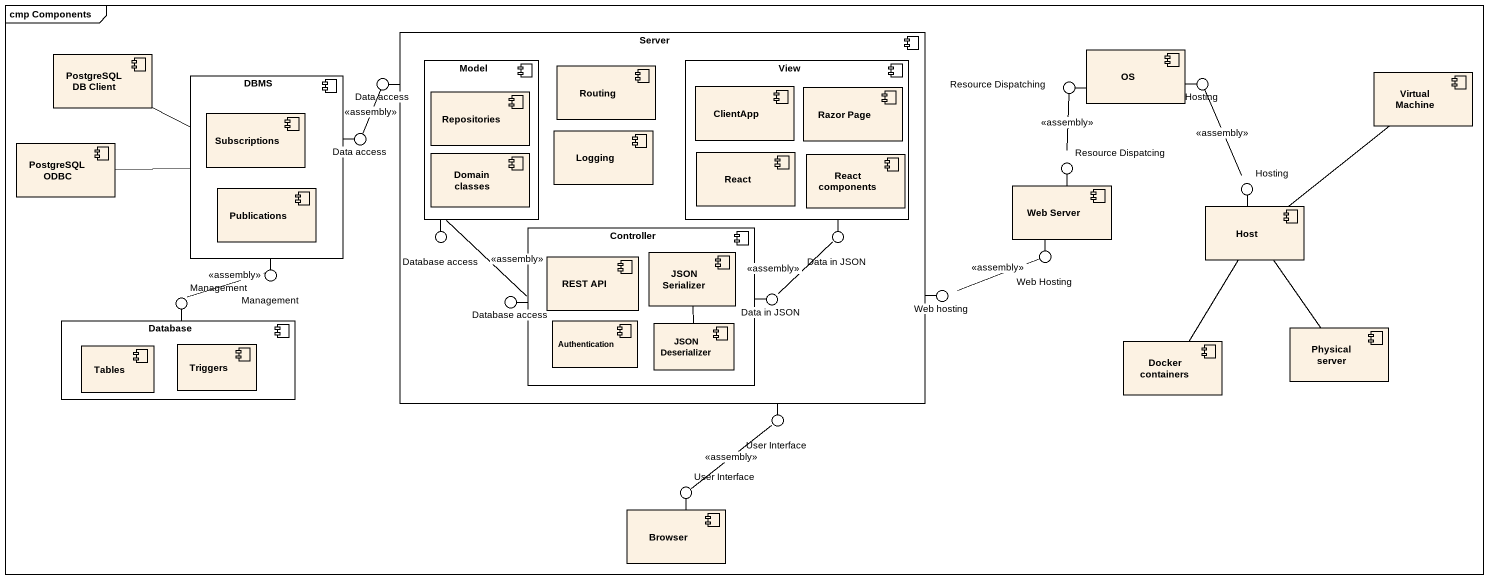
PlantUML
@startuml
mainframe cmp Components
component "PostgreSQL DB Client" as PostgreSQL_DB_Client
component Server {
  component Model {
    component Repositories
    component "Domain classes" as Domain_classes
  }
  component Routing
  component View {
    component ClientApp
    component "Razor Page" as Razor_Page
    component React
    component "React components" as React_components
  }
  component Logging
  component Controller {
    component "REST API" as REST_API
    component "JSON Serializer" as JSON_Serializer
    component Authentication
    component "JSON Deserializer" as JSON_Deserializer
  }
}
component OS
component DBMS {
  component Subscriptions
  component Publications
}
() "Data access" as Data_access
() "Resource Dispatching" as Resource_Dispatching
() Hosting
component "Virtual Machine" as Virtual_Machine
component "PostgreSQL ODBC" as PostgreSQL_ODBC
() "Data access" as Data_access_2
() "Resource Dispatcing" as Resource_Dispatcing
component "Web Server" as Web_Server
() "Hosting" as Hosting_2
() "Database access" as Database_access
() "Data in JSON" as Data_in_JSON
component Host
() Management
() "Web Hosting" as Web_Hosting
() "Management" as Management_2
() "Database access" as Database_access_2
() "Data in JSON" as Data_in_JSON_2
() "Web hosting" as Web_hosting
component "Database" as Database_ {
  component Tables
  component Triggers
}
component "Docker containers" as Docker_containers
component "Physical server" as Physical_server
() "User Interface" as User_Interface
() "User Interface" as User_Interface_2
component Browser
Server -left- Data_access
OS -left- Resource_Dispatching
OS -right- Hosting
DBMS -right- Data_access_2
Web_Server -up- Resource_Dispatcing
Host -up- Hosting_2
Model -- Database_access
View -- Data_in_JSON
DBMS -- Management
Web_Server -- Web_Hosting
Database_ -up- Management_2
Controller -left- Database_access_2
Controller -right- Data_in_JSON_2
Server -right- Web_hosting
Server -- User_Interface
Browser -up- User_Interface_2
PostgreSQL_DB_Client -right- DBMS
Data_access -- Data_access_2 : <<assembly>>
Hosting -- Hosting_2 : <<assembly>>
Virtual_Machine -- Host
PostgreSQL_ODBC -right- DBMS
Resource_Dispatcing -up- Resource_Dispatching : <<assembly>>
Data_in_JSON -- Data_in_JSON_2 : <<assembly>>
JSON_Serializer -- JSON_Deserializer
Management_2 -right- Management : <<assembly>>
Database_access_2 -up- Database_access : <<assembly>>
Web_hosting -right- Web_Hosting : <<assembly>>
Docker_containers -up- Host
Physical_server -up- Host
User_Interface_2 -up- User_Interface : <<assembly>>
@enduml
